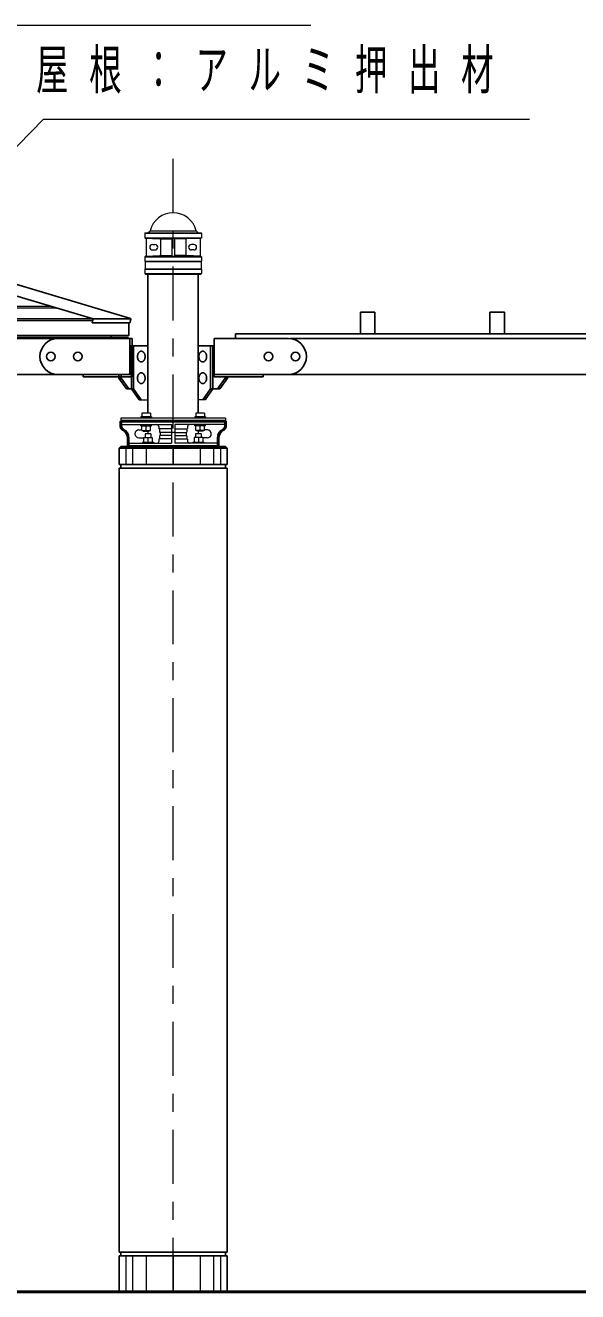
# Model space of a CAD drawing. Units: millimetres on the paper, scale 1:50. Extents: x -365 to 10, y -38 to 257.
# Drawn here: x -208.1 to -177.4, y 58.4 to 128.8 of the extents above; entities that cross this region are included whole.
import ezdxf

# ---------------------------------------------------------------- set-up
doc = ezdxf.new("R2010")
doc.units = ezdxf.units.MM
doc.linetypes.add('USER2', pattern=[6, 3, -1, 1, -1])
doc.layers.add('LY_1', color=7, linetype='Continuous', lineweight=25)
doc.styles.add('ＭＳ ゴシック', font='')
doc.styles.get('ＭＳ ゴシック').set_extended_font_data('MS Gothic')

msp = doc.modelspace()

# ---------------------------------------------------------------- linework, layer by layer
at = {"layer": 'LY_1', "linetype": 'USER2', "lineweight": 13}
msp.add_line((-199.891, 58.42), (-199.891, 121.644), dxfattribs=at)
at = {"layer": 'LY_1', "color": 131}
for p, q in [((-231.785, 120.746), (-204.33, 112.509)), ((-229.62, 120.746), (-202.267, 112.54)), ((-204.392, 112.301), (-204.33, 112.509)), ((-202.305, 112.301), (-204.392, 112.301)), ((-202.305, 112.301), (-202.245, 112.5)), ((-232.291, 111.484), (-202.391, 111.484)), ((-202.371, 111.42), (-232.291, 111.42)), ((-203.327, 111.589), (-203.327, 111.54)), ((-202.471, 111.42), (-203.311, 111.42)), ((-203.271, 111.42), (-202.391, 111.42)), ((-202.391, 111.42), (-202.391, 111.484)), ((-202.291, 109.5), (-202.291, 111.34)), ((-202.291, 109.42), (-202.291, 111.02)), ((-202.371, 109.42), (-232.291, 109.42)), ((-202.906, 109.42), (-202.291, 109.42))]:
    msp.add_line(p, q, dxfattribs=at)
at = {"layer": 'LY_1', "lineweight": 13}
for p, q in [((-201.471, 117.282), (-201.451, 117.302)), ((-201.471, 117.282), (-201.471, 117.022)), ((-201.471, 117.282), (-198.311, 117.282)), ((-201.471, 117.022), (-198.311, 117.022)), ((-201.471, 117.022), (-201.451, 117.002)), ((-201.451, 117.302), (-198.331, 117.302)), ((-201.451, 117.002), (-200.629, 116.966)), ((-201.451, 117.002), (-198.331, 117.002)), ((-201.391, 116.997), (-201.391, 116.006)), ((-201.289, 117.302), (-201.171, 117.42)), ((-201.171, 117.42), (-198.611, 117.42)), ((-200.591, 116.964), (-199.961, 116.964)), ((-200.591, 116.926), (-200.591, 116.076)), ((-199.961, 116.962), (-199.961, 116.042)), ((-199.191, 116.964), (-199.821, 116.964)), ((-199.821, 116.962), (-199.821, 116.042)), ((-199.191, 116.926), (-199.191, 116.076)), ((-198.331, 117.002), (-199.153, 116.966)), ((-198.493, 117.302), (-198.611, 117.42)), ((-198.391, 116.997), (-198.391, 116.006)), ((-198.331, 117.302), (-198.311, 117.282)), ((-198.331, 117.002), (-198.311, 117.022)), ((-198.311, 117.282), (-198.311, 117.022)), ((-201.041, 116.652), (-200.901, 116.652)), ((-201.041, 116.352), (-200.901, 116.352)), ((-198.741, 116.652), (-198.881, 116.652)), ((-198.741, 116.352), (-198.881, 116.352)), ((-201.431, 116.002), (-201.471, 115.962)), ((-201.471, 115.962), (-198.311, 115.962)), ((-201.471, 115.962), (-201.471, 115.722)), ((-201.471, 115.722), (-198.311, 115.722)), ((-201.471, 115.722), (-201.451, 115.702)), ((-201.451, 115.702), (-198.331, 115.702)), ((-201.451, 115.702), (-201.451, 115.302)), ((-201.431, 116.002), (-200.629, 116.037)), ((-201.431, 116.002), (-198.351, 116.002)), ((-200.591, 116.038), (-199.961, 116.038)), ((-199.191, 116.038), (-199.821, 116.038)), ((-198.351, 116.002), (-199.153, 116.037)), ((-198.351, 116.002), (-198.311, 115.962)), ((-198.311, 115.722), (-198.331, 115.702)), ((-198.331, 115.702), (-198.331, 115.302)), ((-198.311, 115.962), (-198.311, 115.722)), ((-201.451, 115.302), (-201.471, 115.282)), ((-201.471, 115.282), (-198.311, 115.282)), ((-201.471, 115.282), (-201.471, 115.042)), ((-201.471, 115.042), (-198.311, 115.042)), ((-201.471, 115.042), (-201.431, 115.002)), ((-201.451, 115.302), (-198.331, 115.302)), ((-201.431, 115.002), (-198.351, 115.002)), ((-198.311, 115.042), (-198.351, 115.002)), ((-198.331, 115.302), (-198.311, 115.282)), ((-198.311, 115.282), (-198.311, 115.042)), ((-201.788, 108.02), (-201.289, 108.02)), ((-201.091, 107.064), (-201.691, 107.064)), ((-201.691, 107.064), (-201.691, 107)), ((-201.631, 107.264), (-201.631, 107.064)), ((-201.151, 107.264), (-201.631, 107.264)), ((-201.151, 107.264), (-201.151, 107.064)), ((-201.091, 107.064), (-201.091, 107)), ((-198.091, 107.064), (-198.691, 107.064)), ((-198.691, 107.064), (-198.691, 107)), ((-198.151, 107.264), (-198.631, 107.264)), ((-198.631, 107.264), (-198.631, 107.064)), ((-198.151, 107.264), (-198.151, 107.064)), ((-198.091, 107.064), (-198.091, 107)), ((-202.791, 107), (-202.791, 106.819)), ((-196.991, 107), (-202.791, 107)), ((-202.791, 106.639), (-199.981, 106.639)), ((-201.791, 106.339), (-201.631, 106.339)), ((-201.691, 106.575), (-201.691, 106.639)), ((-201.691, 106.575), (-201.091, 106.575)), ((-201.631, 106.315), (-201.631, 106.575)), ((-201.391, 106.315), (-201.391, 106.575)), ((-201.151, 106.315), (-201.151, 106.575)), ((-201.091, 106.575), (-201.091, 106.639)), ((-200.691, 106.539), (-200.691, 106.419)), ((-200.651, 106.399), (-200.691, 106.419)), ((-199.981, 106.399), (-200.651, 106.399)), ((-200.651, 106.399), (-200.651, 106.219)), ((-199.981, 106.639), (-199.981, 105.599)), ((-199.801, 106.639), (-199.801, 105.599)), ((-196.991, 106.639), (-199.801, 106.639)), ((-199.801, 106.399), (-199.131, 106.399)), ((-199.131, 106.399), (-199.091, 106.419)), ((-199.131, 106.399), (-199.131, 106.219)), ((-199.091, 106.539), (-199.091, 106.419)), ((-198.691, 106.575), (-198.691, 106.639)), ((-198.091, 106.575), (-198.691, 106.575)), ((-198.631, 106.315), (-198.631, 106.575)), ((-198.391, 106.315), (-198.391, 106.575)), ((-198.151, 106.315), (-198.151, 106.575)), ((-197.991, 106.339), (-198.151, 106.339)), ((-198.091, 106.575), (-198.091, 106.639)), ((-196.991, 107), (-196.991, 106.819)), ((-201.791, 105.899), (-201.531, 105.899)), ((-201.631, 106.315), (-201.151, 106.315)), ((-201.591, 105.663), (-200.991, 105.663)), ((-201.591, 105.663), (-201.591, 105.599)), ((-201.551, 106.263), (-201.551, 106.315)), ((-201.551, 106.263), (-201.231, 106.263)), ((-201.531, 105.923), (-201.051, 105.923)), ((-201.531, 105.923), (-201.531, 105.663)), ((-201.131, 106.119), (-201.451, 106.119)), ((-201.451, 106.119), (-201.451, 105.923)), ((-201.291, 105.923), (-201.291, 105.663)), ((-201.231, 106.263), (-201.231, 106.315)), ((-201.131, 106.119), (-201.131, 105.923)), ((-201.051, 105.923), (-201.051, 105.663)), ((-200.991, 105.663), (-200.991, 105.599)), ((-200.691, 105.819), (-200.651, 105.839)), ((-200.691, 105.819), (-200.691, 105.699)), ((-200.611, 106.199), (-200.651, 106.219)), ((-200.651, 106.019), (-200.611, 106.039)), ((-200.651, 106.019), (-200.651, 105.839)), ((-199.981, 105.839), (-200.651, 105.839)), ((-199.981, 106.199), (-200.611, 106.199)), ((-200.611, 106.199), (-200.611, 106.039)), ((-199.981, 106.039), (-200.611, 106.039)), ((-199.841, 106.199), (-199.941, 106.199)), ((-199.801, 106.199), (-199.171, 106.199)), ((-199.801, 106.039), (-199.171, 106.039)), ((-199.801, 105.839), (-199.131, 105.839)), ((-199.171, 106.199), (-199.131, 106.219)), ((-199.171, 106.199), (-199.171, 106.039)), ((-199.131, 106.019), (-199.171, 106.039)), ((-199.131, 106.019), (-199.131, 105.839)), ((-199.091, 105.819), (-199.131, 105.839)), ((-199.091, 105.819), (-199.091, 105.699)), ((-198.791, 105.663), (-198.791, 105.599)), ((-198.791, 105.663), (-198.191, 105.663)), ((-198.251, 105.923), (-198.731, 105.923)), ((-198.731, 105.923), (-198.731, 105.663)), ((-198.651, 106.119), (-198.651, 105.923)), ((-198.331, 106.119), (-198.651, 106.119)), ((-198.151, 106.315), (-198.631, 106.315)), ((-198.551, 106.263), (-198.551, 106.315)), ((-198.231, 106.263), (-198.551, 106.263)), ((-198.491, 105.923), (-198.491, 105.663)), ((-198.331, 106.119), (-198.331, 105.923)), ((-198.251, 105.923), (-198.251, 105.663)), ((-197.991, 105.899), (-198.251, 105.899)), ((-198.231, 106.263), (-198.231, 106.315)), ((-198.191, 105.663), (-198.191, 105.599)), ((-202.516, 105.32), (-202.516, 104.419)), ((-202.391, 105.599), (-199.981, 105.599)), ((-202.141, 105.32), (-202.141, 104.419)), ((-201.391, 105.32), (-201.391, 104.419)), ((-199.891, 105.32), (-199.891, 104.419)), ((-197.391, 105.599), (-199.801, 105.599)), ((-198.391, 105.32), (-198.391, 104.419)), ((-197.641, 105.32), (-197.641, 104.419)), ((-197.266, 105.32), (-197.266, 104.419)), ((-202.516, 60.42), (-202.516, 58.42)), ((-202.141, 60.42), (-202.141, 58.42)), ((-201.391, 60.42), (-201.391, 58.42)), ((-199.891, 60.42), (-199.891, 58.42)), ((-198.391, 60.42), (-198.391, 58.42)), ((-197.641, 60.42), (-197.641, 58.42)), ((-197.266, 60.42), (-197.266, 58.42))]:
    msp.add_line(p, q, dxfattribs=at)
at = {"layer": 'LY_1'}
for p, q in [((-201.289, 115.002), (-201.289, 107.264)), ((-198.493, 107.264), (-198.493, 115.002)), ((-202.351, 111.589), (-202.351, 112.301)), ((-232.291, 111.589), (-202.351, 111.589)), ((-167.491, 111.42), (-193.391, 111.42)), ((-202.213, 108.62), (-202.213, 111.02)), ((-202.086, 108.62), (-202.086, 111.02)), ((-202.906, 109.22), (-202.906, 109.42)), ((-202.906, 109.22), (-202.779, 109.22)), ((-202.481, 108.62), (-202.906, 109.22)), ((-202.779, 109.22), (-202.779, 109.42)), ((-202.354, 108.62), (-202.779, 109.22)), ((-167.491, 109.42), (-193.491, 109.42)), ((-202.481, 108.62), (-202.086, 108.62)), ((-201.788, 108.02), (-202.213, 108.62)), ((-201.661, 108.02), (-202.086, 108.62))]:
    msp.add_line(p, q, dxfattribs=at)
at = {"layer": 'LY_1', "color": 12, "lineweight": 13}
for p, q in [((-206.629, 113.199), (-232.291, 113.199)), ((-206.314, 113.105), (-232.291, 113.105))]:
    msp.add_line(p, q, dxfattribs=at)
at = {"layer": 'LY_1', "color": 40}
for p, q in [((-188.691, 112.88), (-189.491, 112.88)), ((-189.491, 111.68), (-189.491, 112.88)), ((-188.691, 111.68), (-188.691, 112.88)), ((-181.491, 112.88), (-182.291, 112.88)), ((-182.291, 111.68), (-182.291, 112.88)), ((-181.491, 111.68), (-181.491, 112.88)), ((-206.291, 111.42), (-202.171, 111.42)), ((-202.171, 109.3), (-202.171, 111.42)), ((-167.491, 111.68), (-196.431, 111.68)), ((-196.431, 111.42), (-196.431, 111.68)), ((-206.291, 109.42), (-202.171, 109.42)), ((-204.891, 109.3), (-204.891, 109.42)), ((-202.171, 109.3), (-204.891, 109.3))]:
    msp.add_line(p, q, dxfattribs=at)
at = {"layer": 'LY_1', "color": 4}
for p, q in [((-232.291, 112.509), (-202.291, 112.509)), ((-197.611, 109.3), (-197.611, 111.42)), ((-193.491, 111.42), (-197.611, 111.42)), ((-197.611, 111.02), (-198.493, 111.02)), ((-197.823, 108.62), (-197.823, 111.02)), ((-197.696, 108.62), (-197.696, 111.02)), ((-193.491, 109.42), (-197.611, 109.42)), ((-197.611, 109.3), (-194.891, 109.3)), ((-197.428, 108.62), (-197.003, 109.22)), ((-197.3, 108.62), (-196.876, 109.22)), ((-197.003, 109.22), (-197.003, 109.3)), ((-196.876, 109.22), (-197.003, 109.22)), ((-196.876, 109.22), (-196.876, 109.3)), ((-194.891, 109.3), (-194.891, 109.42)), ((-198.248, 108.02), (-197.823, 108.62)), ((-198.12, 108.02), (-197.696, 108.62)), ((-197.3, 108.62), (-197.823, 108.62)), ((-202.806, 105.42), (-202.891, 105.32)), ((-196.891, 105.32), (-202.891, 105.32)), ((-202.891, 105.319), (-202.891, 104.419)), ((-196.977, 105.419), (-202.805, 105.419)), ((-196.976, 105.421), (-196.89, 105.321)), ((-196.891, 105.319), (-196.891, 104.419)), ((-202.891, 104.419), (-196.891, 104.419)), ((-202.805, 104.419), (-202.805, 104.219)), ((-196.976, 104.419), (-196.976, 104.219)), ((-202.891, 104.219), (-202.891, 60.62)), ((-202.891, 104.219), (-196.891, 104.219)), ((-196.891, 104.219), (-196.891, 60.62)), ((-202.891, 60.62), (-196.891, 60.62)), ((-202.805, 60.62), (-202.805, 60.42)), ((-196.976, 60.62), (-196.976, 60.42)), ((-202.891, 60.42), (-202.891, 58.42)), ((-202.891, 60.42), (-196.891, 60.42)), ((-196.891, 60.42), (-196.891, 58.42))]:
    msp.add_line(p, q, dxfattribs=at)
at = {"layer": 'LY_1', "color": 4, "lineweight": 13}
for p, q in [((-204.358, 112.415), (-232.291, 112.415)), ((-198.12, 108.02), (-198.493, 108.02))]:
    msp.add_line(p, q, dxfattribs=at)
at = {"layer": 'LY_1', "color": 2}
msp.add_line((-202.291, 111.02), (-201.289, 111.02), dxfattribs=at)
at = {"layer": 'LY_1', "color": 140, "lineweight": 50}
for p, q in [((-202.791, 106.819), (-202.791, 106.536)), ((-202.791, 106.819), (-196.991, 106.819)), ((-196.991, 106.819), (-196.991, 106.536)), ((-202.391, 105.879), (-202.391, 105.419)), ((-197.391, 105.879), (-197.391, 105.419)), ((-202.391, 105.419), (-197.391, 105.419))]:
    msp.add_line(p, q, dxfattribs=at)
at = {"layer": 'LY_1', "lineweight": 50}
msp.add_line((-335.409, 58.42), (-123.688, 58.42), dxfattribs=at)
at = {"layer": 'LY_1', "lineweight": 13}
for points in [[(-221.317, 118.059), (-210.537, 128.839), (-192.252, 128.839)], [(-214.904, 115.62), (-207.088, 123.612), (-180.088, 123.612)]]:
    msp.add_lwpolyline(points, dxfattribs=at)
at = {"layer": 'LY_1'}
for points in [[(-201.661, 110.72), (-201.68, 110.718), (-201.698, 110.715), (-201.716, 110.709), (-201.734, 110.701), (-201.751, 110.691), (-201.767, 110.679), (-201.783, 110.665), (-201.798, 110.649), (-201.811, 110.632), (-201.824, 110.612), (-201.835, 110.592), (-201.845, 110.57), (-201.854, 110.546), (-201.861, 110.522), (-201.866, 110.497), (-201.87, 110.472), (-201.873, 110.446), (-201.873, 110.42), (-201.873, 110.393), (-201.87, 110.367), (-201.866, 110.342), (-201.861, 110.317), (-201.854, 110.293), (-201.845, 110.27), (-201.835, 110.247), (-201.824, 110.227), (-201.811, 110.207), (-201.798, 110.19), (-201.783, 110.174), (-201.767, 110.16), (-201.751, 110.148), (-201.734, 110.138), (-201.716, 110.13), (-201.698, 110.124), (-201.68, 110.121), (-201.661, 110.12), (-201.643, 110.121), (-201.624, 110.124), (-201.606, 110.13), (-201.589, 110.138), (-201.572, 110.148), (-201.555, 110.16), (-201.54, 110.174), (-201.525, 110.19), (-201.511, 110.207), (-201.499, 110.227), (-201.488, 110.247), (-201.478, 110.27), (-201.469, 110.293), (-201.462, 110.317), (-201.456, 110.342), (-201.452, 110.367), (-201.45, 110.393), (-201.449, 110.42), (-201.45, 110.446), (-201.452, 110.472), (-201.456, 110.497), (-201.462, 110.522), (-201.469, 110.546), (-201.478, 110.57), (-201.488, 110.592), (-201.499, 110.612), (-201.511, 110.632), (-201.525, 110.649), (-201.54, 110.665), (-201.555, 110.679), (-201.572, 110.691), (-201.589, 110.701), (-201.606, 110.709), (-201.624, 110.715), (-201.643, 110.718)], [(-201.661, 109.52), (-201.68, 109.518), (-201.698, 109.515), (-201.716, 109.509), (-201.734, 109.501), (-201.751, 109.491), (-201.767, 109.479), (-201.783, 109.465), (-201.798, 109.449), (-201.811, 109.432), (-201.824, 109.412), (-201.835, 109.392), (-201.845, 109.37), (-201.854, 109.346), (-201.861, 109.322), (-201.866, 109.297), (-201.87, 109.272), (-201.873, 109.246), (-201.873, 109.22), (-201.873, 109.193), (-201.87, 109.167), (-201.866, 109.142), (-201.861, 109.117), (-201.854, 109.093), (-201.845, 109.07), (-201.835, 109.047), (-201.824, 109.027), (-201.811, 109.007), (-201.798, 108.99), (-201.783, 108.974), (-201.767, 108.96), (-201.751, 108.948), (-201.734, 108.938), (-201.716, 108.93), (-201.698, 108.924), (-201.68, 108.921), (-201.661, 108.92), (-201.643, 108.921), (-201.624, 108.924), (-201.606, 108.93), (-201.589, 108.938), (-201.572, 108.948), (-201.555, 108.96), (-201.54, 108.974), (-201.525, 108.99), (-201.511, 109.007), (-201.499, 109.027), (-201.488, 109.047), (-201.478, 109.07), (-201.469, 109.093), (-201.462, 109.117), (-201.456, 109.142), (-201.452, 109.167), (-201.45, 109.193), (-201.449, 109.22), (-201.45, 109.246), (-201.452, 109.272), (-201.456, 109.297), (-201.462, 109.322), (-201.469, 109.346), (-201.478, 109.37), (-201.488, 109.392), (-201.499, 109.412), (-201.511, 109.432), (-201.525, 109.449), (-201.54, 109.465), (-201.555, 109.479), (-201.572, 109.491), (-201.589, 109.501), (-201.606, 109.509), (-201.624, 109.515), (-201.643, 109.518)]]:
    msp.add_lwpolyline(points, close=True, dxfattribs=at)
at = {"layer": 'LY_1', "color": 4}
for points in [[(-198.248, 110.72), (-198.266, 110.718), (-198.284, 110.715), (-198.302, 110.709), (-198.32, 110.701), (-198.337, 110.691), (-198.354, 110.679), (-198.369, 110.665), (-198.384, 110.649), (-198.398, 110.632), (-198.41, 110.612), (-198.421, 110.592), (-198.431, 110.57), (-198.44, 110.546), (-198.447, 110.522), (-198.452, 110.497), (-198.456, 110.472), (-198.459, 110.446), (-198.46, 110.42), (-198.459, 110.393), (-198.456, 110.367), (-198.452, 110.342), (-198.447, 110.317), (-198.44, 110.293), (-198.431, 110.27), (-198.421, 110.247), (-198.41, 110.227), (-198.398, 110.207), (-198.384, 110.19), (-198.369, 110.174), (-198.354, 110.16), (-198.337, 110.148), (-198.32, 110.138), (-198.302, 110.13), (-198.284, 110.124), (-198.266, 110.121), (-198.248, 110.12), (-198.229, 110.121), (-198.211, 110.124), (-198.193, 110.13), (-198.175, 110.138), (-198.158, 110.148), (-198.141, 110.16), (-198.126, 110.174), (-198.111, 110.19), (-198.098, 110.207), (-198.085, 110.227), (-198.074, 110.247), (-198.064, 110.27), (-198.055, 110.293), (-198.048, 110.317), (-198.043, 110.342), (-198.039, 110.367), (-198.036, 110.393), (-198.035, 110.42), (-198.036, 110.446), (-198.039, 110.472), (-198.043, 110.497), (-198.048, 110.522), (-198.055, 110.546), (-198.064, 110.57), (-198.074, 110.592), (-198.085, 110.612), (-198.098, 110.632), (-198.111, 110.649), (-198.126, 110.665), (-198.141, 110.679), (-198.158, 110.691), (-198.175, 110.701), (-198.193, 110.709), (-198.211, 110.715), (-198.229, 110.718)], [(-198.248, 109.52), (-198.266, 109.518), (-198.284, 109.515), (-198.302, 109.509), (-198.32, 109.501), (-198.337, 109.491), (-198.354, 109.479), (-198.369, 109.465), (-198.384, 109.449), (-198.398, 109.432), (-198.41, 109.412), (-198.421, 109.392), (-198.431, 109.37), (-198.44, 109.346), (-198.447, 109.322), (-198.452, 109.297), (-198.456, 109.272), (-198.459, 109.246), (-198.46, 109.22), (-198.459, 109.193), (-198.456, 109.167), (-198.452, 109.142), (-198.447, 109.117), (-198.44, 109.093), (-198.431, 109.07), (-198.421, 109.047), (-198.41, 109.027), (-198.398, 109.007), (-198.384, 108.99), (-198.369, 108.974), (-198.354, 108.96), (-198.337, 108.948), (-198.32, 108.938), (-198.302, 108.93), (-198.284, 108.924), (-198.266, 108.921), (-198.248, 108.92), (-198.229, 108.921), (-198.211, 108.924), (-198.193, 108.93), (-198.175, 108.938), (-198.158, 108.948), (-198.141, 108.96), (-198.126, 108.974), (-198.111, 108.99), (-198.098, 109.007), (-198.085, 109.027), (-198.074, 109.047), (-198.064, 109.07), (-198.055, 109.093), (-198.048, 109.117), (-198.043, 109.142), (-198.039, 109.167), (-198.036, 109.193), (-198.035, 109.22), (-198.036, 109.246), (-198.039, 109.272), (-198.043, 109.297), (-198.048, 109.322), (-198.055, 109.346), (-198.064, 109.37), (-198.074, 109.392), (-198.085, 109.412), (-198.098, 109.432), (-198.111, 109.449), (-198.126, 109.465), (-198.141, 109.479), (-198.158, 109.491), (-198.175, 109.501), (-198.193, 109.509), (-198.211, 109.515), (-198.229, 109.518)]]:
    msp.add_lwpolyline(points, close=True, dxfattribs=at)
at = {"layer": 'LY_1', "color": 40}
for centre in [(-206.691, 110.42), (-205.191, 110.42)]:
    msp.add_circle(centre, 0.24, dxfattribs=at)
at = {"layer": 'LY_1', "color": 4}
for centre in [(-194.591, 110.42), (-193.091, 110.42)]:
    msp.add_circle(centre, 0.24, dxfattribs=at)
at = {"layer": 'LY_1', "lineweight": 13}
for centre, radius, start, end in [((-199.891, 117.1), 1.319, 14.00253, 165.99746), ((-200.631, 116.926), 0.04, 0, 87.5), ((-200.001, 116.962), 0.04, 0, 90), ((-199.781, 116.962), 0.04, 90, 180), ((-199.151, 116.926), 0.04, 92.5, 180), ((-201.041, 116.502), 0.15, 90, 270), ((-200.901, 116.502), 0.15, 270, 90), ((-198.881, 116.502), 0.15, 90, 270), ((-198.741, 116.502), 0.15, 270, 90), ((-200.631, 116.076), 0.04, 272.5, 0), ((-200.001, 116.042), 0.04, 270, 0), ((-199.781, 116.042), 0.04, 180, 270), ((-199.151, 116.076), 0.04, 180, 267.5), ((-201.791, 106.119), 0.22, 90.00001, 267.3386), ((-200.791, 106.539), 0.1, 0, 90), ((-198.991, 106.539), 0.1, 89.99999, 180), ((-197.991, 106.119), 0.22, 270, 90), ((-201.491, 106.119), 0.22, 0.00016, 40.88696), ((-200.791, 105.699), 0.1, 270, 0), ((-198.991, 105.699), 0.1, 179.99999, 270), ((-198.291, 106.119), 0.22, 139.11303, 179.99984)]:
    msp.add_arc(centre, radius, start, end, dxfattribs=at)
at = {"layer": 'LY_1', "color": 131}
for centre, radius, start, end in [((-202.276, 112.509), 0.032, 343.30076, 73.30076), ((-203.271, 111.54), 0.056, 180, 270), ((-202.371, 111.34), 0.08, 0, 90), ((-202.371, 109.5), 0.08, 270, 0)]:
    msp.add_arc(centre, radius, start, end, dxfattribs=at)
at = {"layer": 'LY_1', "color": 40}
msp.add_arc((-206.291, 110.42), 1, 90, 270, dxfattribs=at)
at = {"layer": 'LY_1', "color": 4}
msp.add_arc((-193.491, 110.42), 1, 270, 90, dxfattribs=at)
at = {"layer": 'LY_1', "color": 140, "lineweight": 50}
for centre, radius, start, end in [((-202.591, 106.536), 0.2, 180, 242.74229), ((-202.929, 105.879), 0.538, 0, 62.74229), ((-196.853, 105.879), 0.538, 117.25771, 179.99999), ((-197.191, 106.536), 0.2, 297.25771, 0)]:
    msp.add_arc(centre, radius, start, end, dxfattribs=at)

# ---------------------------------------------------------------- texts
at = {"layer": 'LY_1', "insert": (-207.505, 126.262), "char_height": 2.199, "attachment_point": 4, "style": 'ＭＳ ゴシック'}
msp.add_mtext('\\T1.64;\\W0.6;屋根：アルミ押出材', dxfattribs=at)

doc.saveas('drawing.dxf')
